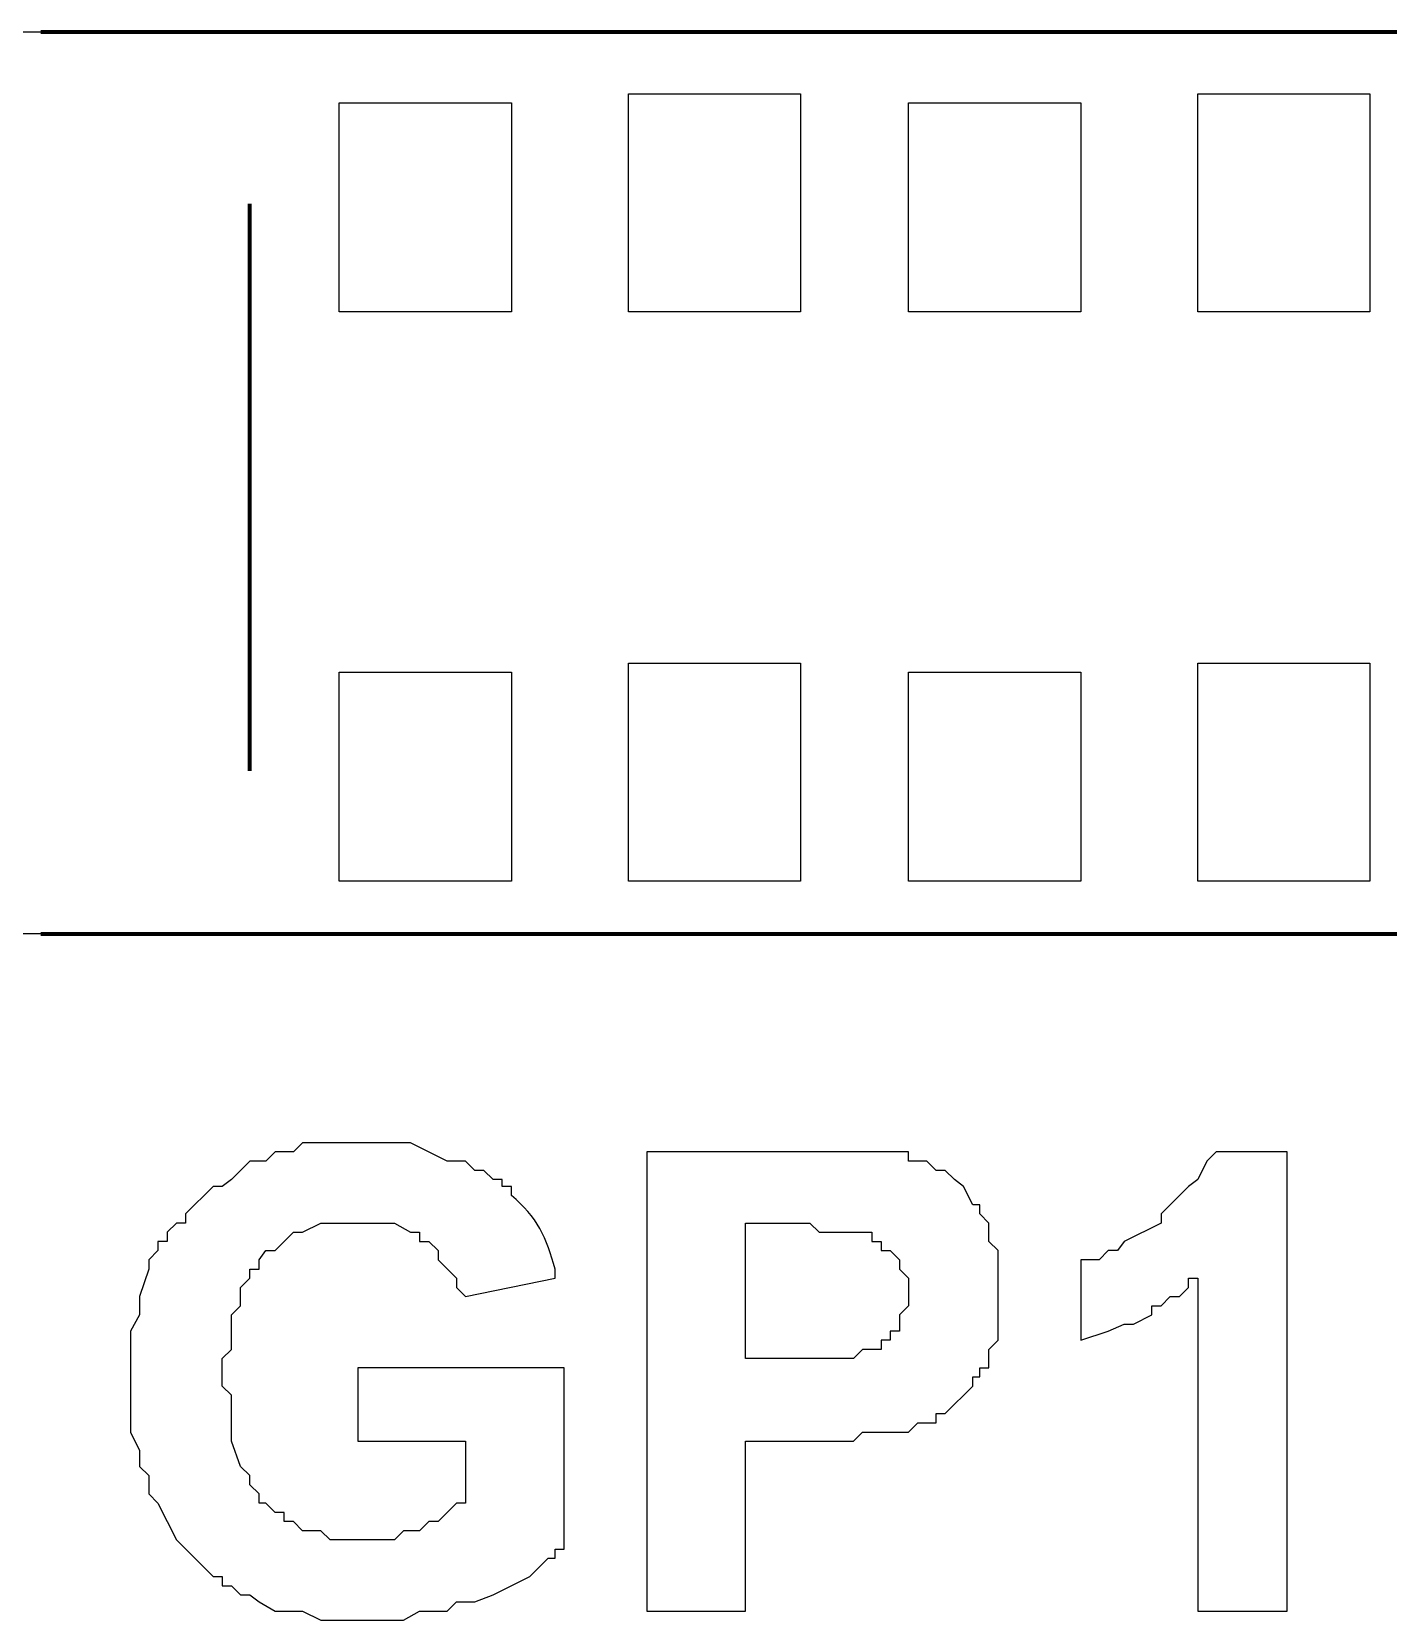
# Model space of a CAD drawing. Header units: millimetres. Extents: x -109 to -14.2, y -107.5 to -24.7.
# Drawn here: x -80.677 to -76.863, y -88.355 to -83.889 of the extents above; entities that cross this region are included whole.
import ezdxf

# ---------------------------------------------------------------- set-up
doc = ezdxf.new("R2010")
doc.units = ezdxf.units.MM
doc.header["$MEASUREMENT"] = 0
doc.layers.add('layer 1', color=7, linetype='Continuous')

msp = doc.modelspace()

# ---------------------------------------------------------------- linework, layer by layer
at = {"layer": 'layer 1', "color": 0}
for points, knots in [([(-80.9024, -83.889), (-80.9024, -83.889), (-80.9024, -86.4253), (-80.9024, -86.4253), (-80.9024, -86.4253), (-80.9024, -86.4253), (-72.0095, -86.4253), (-72.0095, -86.4253), (-72.0095, -86.4253), (-72.0095, -86.4253), (-72.0095, -83.889), (-72.0095, -83.889), (-72.0095, -83.889), (-72.0095, -83.889), (-80.9024, -83.889), (-80.9024, -83.889)], [0, 0, 0, 0, 0.2, 0.2, 0.2, 0.2, 0.4, 0.4, 0.4, 0.4, 0.6, 0.6, 0.6, 0.6, 1, 1, 1, 1]), ([(-79.8118, -84.0891), (-79.8118, -84.0891), (-79.8118, -84.6764), (-79.8118, -84.6764), (-79.8118, -84.6764), (-79.8118, -84.6764), (-79.3277, -84.6764), (-79.3277, -84.6764), (-79.3277, -84.6764), (-79.3277, -84.6764), (-79.3277, -84.0891), (-79.3277, -84.0891), (-79.3277, -84.0891), (-79.3277, -84.0891), (-79.8118, -84.0891), (-79.8118, -84.0891)], [0, 0, 0, 0, 0.2, 0.2, 0.2, 0.2, 0.4, 0.4, 0.4, 0.4, 0.6, 0.6, 0.6, 0.6, 1, 1, 1, 1]), ([(-78.9986, -84.0633), (-78.9986, -84.0633), (-78.9986, -84.6764), (-78.9986, -84.6764), (-78.9986, -84.6764), (-78.9986, -84.6764), (-78.5146, -84.6764), (-78.5146, -84.6764), (-78.5146, -84.6764), (-78.5146, -84.6764), (-78.5146, -84.0633), (-78.5146, -84.0633), (-78.5146, -84.0633), (-78.5146, -84.0633), (-78.9986, -84.0633), (-78.9986, -84.0633)], [0, 0, 0, 0, 0.2, 0.2, 0.2, 0.2, 0.4, 0.4, 0.4, 0.4, 0.6, 0.6, 0.6, 0.6, 1, 1, 1, 1]), ([(-78.2113, -84.0891), (-78.2113, -84.0891), (-78.2113, -84.6764), (-78.2113, -84.6764), (-78.2113, -84.6764), (-78.2113, -84.6764), (-77.7273, -84.6764), (-77.7273, -84.6764), (-77.7273, -84.6764), (-77.7273, -84.6764), (-77.7273, -84.0891), (-77.7273, -84.0891), (-77.7273, -84.0891), (-77.7273, -84.0891), (-78.2113, -84.0891), (-78.2113, -84.0891)], [0, 0, 0, 0, 0.2, 0.2, 0.2, 0.2, 0.4, 0.4, 0.4, 0.4, 0.6, 0.6, 0.6, 0.6, 1, 1, 1, 1]), ([(-77.3982, -84.0633), (-77.3982, -84.0633), (-77.3982, -84.6764), (-77.3982, -84.6764), (-77.3982, -84.6764), (-77.3982, -84.6764), (-76.9141, -84.6764), (-76.9141, -84.6764), (-76.9141, -84.6764), (-76.9141, -84.6764), (-76.9141, -84.0633), (-76.9141, -84.0633), (-76.9141, -84.0633), (-76.9141, -84.0633), (-77.3982, -84.0633), (-77.3982, -84.0633)], [0, 0, 0, 0, 0.2, 0.2, 0.2, 0.2, 0.4, 0.4, 0.4, 0.4, 0.6, 0.6, 0.6, 0.6, 1, 1, 1, 1]), ([(-79.8118, -85.6896), (-79.8118, -85.6896), (-79.8118, -86.2768), (-79.8118, -86.2768), (-79.8118, -86.2768), (-79.8118, -86.2768), (-79.3277, -86.2768), (-79.3277, -86.2768), (-79.3277, -86.2768), (-79.3277, -86.2768), (-79.3277, -85.6896), (-79.3277, -85.6896), (-79.3277, -85.6896), (-79.3277, -85.6896), (-79.8118, -85.6896), (-79.8118, -85.6896)], [0, 0, 0, 0, 0.2, 0.2, 0.2, 0.2, 0.4, 0.4, 0.4, 0.4, 0.6, 0.6, 0.6, 0.6, 1, 1, 1, 1]), ([(-78.9986, -85.6637), (-78.9986, -85.6637), (-78.9986, -86.2768), (-78.9986, -86.2768), (-78.9986, -86.2768), (-78.9986, -86.2768), (-78.5146, -86.2768), (-78.5146, -86.2768), (-78.5146, -86.2768), (-78.5146, -86.2768), (-78.5146, -85.6637), (-78.5146, -85.6637), (-78.5146, -85.6637), (-78.5146, -85.6637), (-78.9986, -85.6637), (-78.9986, -85.6637)], [0, 0, 0, 0, 0.2, 0.2, 0.2, 0.2, 0.4, 0.4, 0.4, 0.4, 0.6, 0.6, 0.6, 0.6, 1, 1, 1, 1]), ([(-78.2113, -85.6896), (-78.2113, -85.6896), (-78.2113, -86.2768), (-78.2113, -86.2768), (-78.2113, -86.2768), (-78.2113, -86.2768), (-77.7273, -86.2768), (-77.7273, -86.2768), (-77.7273, -86.2768), (-77.7273, -86.2768), (-77.7273, -85.6896), (-77.7273, -85.6896), (-77.7273, -85.6896), (-77.7273, -85.6896), (-78.2113, -85.6896), (-78.2113, -85.6896)], [0, 0, 0, 0, 0.2, 0.2, 0.2, 0.2, 0.4, 0.4, 0.4, 0.4, 0.6, 0.6, 0.6, 0.6, 1, 1, 1, 1]), ([(-77.3982, -85.6637), (-77.3982, -85.6637), (-77.3982, -86.2768), (-77.3982, -86.2768), (-77.3982, -86.2768), (-77.3982, -86.2768), (-76.9141, -86.2768), (-76.9141, -86.2768), (-76.9141, -86.2768), (-76.9141, -86.2768), (-76.9141, -85.6637), (-76.9141, -85.6637), (-76.9141, -85.6637), (-76.9141, -85.6637), (-77.3982, -85.6637), (-77.3982, -85.6637)], [0, 0, 0, 0, 0.2, 0.2, 0.2, 0.2, 0.4, 0.4, 0.4, 0.4, 0.6, 0.6, 0.6, 0.6, 1, 1, 1, 1]), ([(-79.7601, -87.8515), (-79.7601, -87.8515), (-79.7601, -87.645), (-79.7601, -87.645), (-79.7601, -87.645), (-79.7601, -87.645), (-79.1793, -87.645), (-79.1793, -87.645), (-79.1793, -87.645), (-79.1793, -87.645), (-79.1793, -88.1548), (-79.1793, -88.1548), (-79.1793, -88.1548), (-79.1793, -88.1548), (-79.2051, -88.1548), (-79.2051, -88.1548), (-79.2051, -88.1548), (-79.2051, -88.1548), (-79.2051, -88.1806), (-79.2051, -88.1806), (-79.2051, -88.1806), (-79.2051, -88.1806), (-79.2245, -88.1806), (-79.2245, -88.1806), (-79.2245, -88.1806), (-79.2245, -88.1806), (-79.2761, -88.2322), (-79.2761, -88.2322), (-79.2761, -88.2322), (-79.2761, -88.2322), (-79.3794, -88.2839), (-79.3794, -88.2839), (-79.3794, -88.2839), (-79.3794, -88.2839), (-79.431, -88.3032), (-79.431, -88.3032), (-79.431, -88.3032), (-79.431, -88.3032), (-79.4826, -88.3032), (-79.4826, -88.3032), (-79.4826, -88.3032), (-79.4826, -88.3032), (-79.5084, -88.329), (-79.5084, -88.329), (-79.5084, -88.329), (-79.5084, -88.329), (-79.5859, -88.329), (-79.5859, -88.329), (-79.5859, -88.329), (-79.5859, -88.329), (-79.6311, -88.3548), (-79.6311, -88.3548), (-79.6311, -88.3548), (-79.6311, -88.3548), (-79.8634, -88.3548), (-79.8634, -88.3548), (-79.8634, -88.3548), (-79.8634, -88.3548), (-79.915, -88.329), (-79.915, -88.329), (-79.915, -88.329), (-79.915, -88.329), (-79.9925, -88.329), (-79.9925, -88.329), (-79.9925, -88.329), (-79.9925, -88.329), (-80.0376, -88.3032), (-80.0376, -88.3032), (-80.0376, -88.3032), (-80.0376, -88.3032), (-80.0634, -88.2839), (-80.0634, -88.2839), (-80.0634, -88.2839), (-80.0634, -88.2839), (-80.0893, -88.2839), (-80.0893, -88.2839), (-80.0893, -88.2839), (-80.0893, -88.2839), (-80.1151, -88.258), (-80.1151, -88.258), (-80.1151, -88.258), (-80.1151, -88.258), (-80.1409, -88.258), (-80.1409, -88.258), (-80.1409, -88.258), (-80.1409, -88.258), (-80.1409, -88.2322), (-80.1409, -88.2322), (-80.1409, -88.2322), (-80.1409, -88.2322), (-80.1667, -88.2322), (-80.1667, -88.2322), (-80.1667, -88.2322), (-80.1667, -88.2322), (-80.27, -88.129), (-80.27, -88.129), (-80.27, -88.129), (-80.27, -88.129), (-80.3216, -88.0257), (-80.3216, -88.0257), (-80.3216, -88.0257), (-80.3216, -88.0257), (-80.3474, -87.9999), (-80.3474, -87.9999), (-80.3474, -87.9999), (-80.3474, -87.9999), (-80.3474, -87.9483), (-80.3474, -87.9483), (-80.3474, -87.9483), (-80.3474, -87.9483), (-80.3732, -87.9225), (-80.3732, -87.9225), (-80.3732, -87.9225), (-80.3732, -87.9225), (-80.3732, -87.8773), (-80.3732, -87.8773), (-80.3732, -87.8773), (-80.3732, -87.8773), (-80.399, -87.8257), (-80.399, -87.8257), (-80.399, -87.8257), (-80.399, -87.8257), (-80.399, -87.5417), (-80.399, -87.5417), (-80.399, -87.5417), (-80.399, -87.5417), (-80.3732, -87.4965), (-80.3732, -87.4965), (-80.3732, -87.4965), (-80.3732, -87.4965), (-80.3732, -87.4449), (-80.3732, -87.4449), (-80.3732, -87.4449), (-80.3732, -87.4449), (-80.3474, -87.3675), (-80.3474, -87.3675), (-80.3474, -87.3675), (-80.3474, -87.3675), (-80.3474, -87.3417), (-80.3474, -87.3417), (-80.3474, -87.3417), (-80.3474, -87.3417), (-80.3216, -87.3158), (-80.3216, -87.3158), (-80.3216, -87.3158), (-80.3216, -87.3158), (-80.3216, -87.29), (-80.3216, -87.29), (-80.3216, -87.29), (-80.3216, -87.29), (-80.2958, -87.29), (-80.2958, -87.29), (-80.2958, -87.29), (-80.2958, -87.29), (-80.2958, -87.2642), (-80.2958, -87.2642), (-80.2958, -87.2642), (-80.2958, -87.2642), (-80.27, -87.2384), (-80.27, -87.2384), (-80.27, -87.2384), (-80.27, -87.2384), (-80.2441, -87.2384), (-80.2441, -87.2384), (-80.2441, -87.2384), (-80.2441, -87.2384), (-80.2441, -87.2126), (-80.2441, -87.2126), (-80.2441, -87.2126), (-80.2441, -87.2126), (-80.1667, -87.1351), (-80.1667, -87.1351), (-80.1667, -87.1351), (-80.1667, -87.1351), (-80.1409, -87.1351), (-80.1409, -87.1351), (-80.1409, -87.1351), (-80.1409, -87.1351), (-80.1151, -87.1158), (-80.1151, -87.1158), (-80.1151, -87.1158), (-80.1151, -87.1158), (-80.0634, -87.0642), (-80.0634, -87.0642), (-80.0634, -87.0642), (-80.0634, -87.0642), (-80.0183, -87.0642), (-80.0183, -87.0642), (-80.0183, -87.0642), (-80.0183, -87.0642), (-79.9925, -87.0383), (-79.9925, -87.0383), (-79.9925, -87.0383), (-79.9925, -87.0383), (-79.9408, -87.0383), (-79.9408, -87.0383), (-79.9408, -87.0383), (-79.9408, -87.0383), (-79.915, -87.0125), (-79.915, -87.0125), (-79.915, -87.0125), (-79.915, -87.0125), (-79.6117, -87.0125), (-79.6117, -87.0125), (-79.6117, -87.0125), (-79.6117, -87.0125), (-79.5084, -87.0642), (-79.5084, -87.0642), (-79.5084, -87.0642), (-79.5084, -87.0642), (-79.4568, -87.0642), (-79.4568, -87.0642), (-79.4568, -87.0642), (-79.4568, -87.0642), (-79.431, -87.09), (-79.431, -87.09), (-79.431, -87.09), (-79.431, -87.09), (-79.4052, -87.09), (-79.4052, -87.09), (-79.4052, -87.09), (-79.4052, -87.09), (-79.3794, -87.1158), (-79.3794, -87.1158), (-79.3794, -87.1158), (-79.3794, -87.1158), (-79.3536, -87.1158), (-79.3536, -87.1158), (-79.3536, -87.1158), (-79.3536, -87.1158), (-79.3536, -87.1351), (-79.3536, -87.1351), (-79.3536, -87.1351), (-79.3536, -87.1351), (-79.3277, -87.1351), (-79.3277, -87.1351), (-79.3277, -87.1351), (-79.3277, -87.1351), (-79.3277, -87.161), (-79.3277, -87.161), (-79.3277, -87.161), (-79.2564, -87.2182), (-79.2273, -87.2828), (-79.2051, -87.3675), (-79.2051, -87.3675), (-79.2051, -87.3675), (-79.2051, -87.3933), (-79.2051, -87.3933), (-79.2051, -87.3933), (-79.2051, -87.3933), (-79.4568, -87.4449), (-79.4568, -87.4449), (-79.4568, -87.4449), (-79.4568, -87.4449), (-79.4826, -87.4191), (-79.4826, -87.4191), (-79.4826, -87.4191), (-79.4826, -87.4191), (-79.4826, -87.3933), (-79.4826, -87.3933), (-79.4826, -87.3933), (-79.4826, -87.3933), (-79.5343, -87.3417), (-79.5343, -87.3417), (-79.5343, -87.3417), (-79.5343, -87.3417), (-79.5343, -87.3158), (-79.5343, -87.3158), (-79.5343, -87.3158), (-79.5343, -87.3158), (-79.5601, -87.29), (-79.5601, -87.29), (-79.5601, -87.29), (-79.5601, -87.29), (-79.5859, -87.29), (-79.5859, -87.29), (-79.5859, -87.29), (-79.5859, -87.29), (-79.5859, -87.2642), (-79.5859, -87.2642), (-79.5859, -87.2642), (-79.5859, -87.2642), (-79.6117, -87.2642), (-79.6117, -87.2642), (-79.6117, -87.2642), (-79.6117, -87.2642), (-79.6569, -87.2384), (-79.6569, -87.2384), (-79.6569, -87.2384), (-79.7085, -87.2384), (-79.7601, -87.2384), (-79.8118, -87.2384), (-79.8118, -87.2384), (-79.8118, -87.2384), (-79.8634, -87.2384), (-79.8634, -87.2384), (-79.8634, -87.2384), (-79.8634, -87.2384), (-79.915, -87.2642), (-79.915, -87.2642), (-79.915, -87.2642), (-79.915, -87.2642), (-79.9408, -87.2642), (-79.9408, -87.2642), (-79.9408, -87.2642), (-79.9408, -87.2642), (-79.9925, -87.3158), (-79.9925, -87.3158), (-79.9925, -87.3158), (-79.9925, -87.3158), (-80.0183, -87.3158), (-80.0183, -87.3158), (-80.0183, -87.3158), (-80.0183, -87.3158), (-80.0376, -87.3417), (-80.0376, -87.3417), (-80.0376, -87.3417), (-80.0376, -87.3417), (-80.0376, -87.3675), (-80.0376, -87.3675), (-80.0376, -87.3675), (-80.0376, -87.3675), (-80.0634, -87.3675), (-80.0634, -87.3675), (-80.0634, -87.3675), (-80.0634, -87.3675), (-80.0634, -87.3933), (-80.0634, -87.3933), (-80.0634, -87.3933), (-80.0634, -87.3933), (-80.0893, -87.4191), (-80.0893, -87.4191), (-80.0893, -87.4191), (-80.0893, -87.4191), (-80.0893, -87.4707), (-80.0893, -87.4707), (-80.0893, -87.4707), (-80.0893, -87.4707), (-80.1151, -87.4965), (-80.1151, -87.4965), (-80.1151, -87.4965), (-80.1151, -87.4965), (-80.1151, -87.5933), (-80.1151, -87.5933), (-80.1151, -87.5933), (-80.1151, -87.5933), (-80.1409, -87.6191), (-80.1409, -87.6191), (-80.1409, -87.6191), (-80.1409, -87.6191), (-80.1409, -87.6966), (-80.1409, -87.6966), (-80.1409, -87.6966), (-80.1409, -87.6966), (-80.1151, -87.7224), (-80.1151, -87.7224), (-80.1151, -87.7224), (-80.1151, -87.7224), (-80.1151, -87.8515), (-80.1151, -87.8515), (-80.1151, -87.8515), (-80.1151, -87.8515), (-80.0893, -87.9225), (-80.0893, -87.9225), (-80.0893, -87.9225), (-80.0893, -87.9225), (-80.0634, -87.9483), (-80.0634, -87.9483), (-80.0634, -87.9483), (-80.0634, -87.9483), (-80.0634, -87.9741), (-80.0634, -87.9741), (-80.0634, -87.9741), (-80.0634, -87.9741), (-80.0376, -87.9999), (-80.0376, -87.9999), (-80.0376, -87.9999), (-80.0376, -87.9999), (-80.0376, -88.0257), (-80.0376, -88.0257), (-80.0376, -88.0257), (-80.0376, -88.0257), (-80.0183, -88.0257), (-80.0183, -88.0257), (-80.0183, -88.0257), (-80.0183, -88.0257), (-79.9925, -88.0515), (-79.9925, -88.0515), (-79.9925, -88.0515), (-79.9925, -88.0515), (-79.9666, -88.0515), (-79.9666, -88.0515), (-79.9666, -88.0515), (-79.9666, -88.0515), (-79.9666, -88.0774), (-79.9666, -88.0774), (-79.9666, -88.0774), (-79.9666, -88.0774), (-79.9408, -88.0774), (-79.9408, -88.0774), (-79.9408, -88.0774), (-79.9408, -88.0774), (-79.915, -88.1032), (-79.915, -88.1032), (-79.915, -88.1032), (-79.915, -88.1032), (-79.8634, -88.1032), (-79.8634, -88.1032), (-79.8634, -88.1032), (-79.8634, -88.1032), (-79.8376, -88.129), (-79.8376, -88.129), (-79.8376, -88.129), (-79.8376, -88.129), (-79.6569, -88.129), (-79.6569, -88.129), (-79.6569, -88.129), (-79.6569, -88.129), (-79.6311, -88.1032), (-79.6311, -88.1032), (-79.6311, -88.1032), (-79.6311, -88.1032), (-79.5859, -88.1032), (-79.5859, -88.1032), (-79.5859, -88.1032), (-79.5859, -88.1032), (-79.5601, -88.0774), (-79.5601, -88.0774), (-79.5601, -88.0774), (-79.5601, -88.0774), (-79.5343, -88.0774), (-79.5343, -88.0774), (-79.5343, -88.0774), (-79.5343, -88.0774), (-79.4826, -88.0257), (-79.4826, -88.0257), (-79.4826, -88.0257), (-79.4826, -88.0257), (-79.4568, -88.0257), (-79.4568, -88.0257), (-79.4568, -88.0257), (-79.4568, -88.0257), (-79.4568, -87.8515), (-79.4568, -87.8515), (-79.4568, -87.8515), (-79.4568, -87.8515), (-79.7601, -87.8515), (-79.7601, -87.8515)], [0, 0, 0, 0, 0.00885, 0.00885, 0.00885, 0.00885, 0.017699, 0.017699, 0.017699, 0.017699, 0.026549, 0.026549, 0.026549, 0.026549, 0.035398, 0.035398, 0.035398, 0.035398, 0.044248, 0.044248, 0.044248, 0.044248, 0.053097, 0.053097, 0.053097, 0.053097, 0.061947, 0.061947, 0.061947, 0.061947, 0.070796, 0.070796, 0.070796, 0.070796, 0.079646, 0.079646, 0.079646, 0.079646, 0.088496, 0.088496, 0.088496, 0.088496, 0.097345, 0.097345, 0.097345, 0.097345, 0.106195, 0.106195, 0.106195, 0.106195, 0.115044, 0.115044, 0.115044, 0.115044, 0.123894, 0.123894, 0.123894, 0.123894, 0.132743, 0.132743, 0.132743, 0.132743, 0.141593, 0.141593, 0.141593, 0.141593, 0.150442, 0.150442, 0.150442, 0.150442, 0.159292, 0.159292, 0.159292, 0.159292, 0.168142, 0.168142, 0.168142, 0.168142, 0.176991, 0.176991, 0.176991, 0.176991, 0.185841, 0.185841, 0.185841, 0.185841, 0.19469, 0.19469, 0.19469, 0.19469, 0.20354, 0.20354, 0.20354, 0.20354, 0.212389, 0.212389, 0.212389, 0.212389, 0.221239, 0.221239, 0.221239, 0.221239, 0.230088, 0.230088, 0.230088, 0.230089, 0.238938, 0.238938, 0.238938, 0.238938, 0.247788, 0.247788, 0.247788, 0.247788, 0.256637, 0.256637, 0.256637, 0.256637, 0.265487, 0.265487, 0.265487, 0.265487, 0.274336, 0.274336, 0.274336, 0.274336, 0.283186, 0.283186, 0.283186, 0.283186, 0.292035, 0.292035, 0.292035, 0.292035, 0.300885, 0.300885, 0.300885, 0.300885, 0.309735, 0.309735, 0.309735, 0.309735, 0.318584, 0.318584, 0.318584, 0.318584, 0.327434, 0.327434, 0.327434, 0.327434, 0.336283, 0.336283, 0.336283, 0.336283, 0.345133, 0.345133, 0.345133, 0.345133, 0.353982, 0.353982, 0.353982, 0.353982, 0.362832, 0.362832, 0.362832, 0.362832, 0.371681, 0.371681, 0.371681, 0.371681, 0.380531, 0.380531, 0.380531, 0.380531, 0.389381, 0.389381, 0.389381, 0.389381, 0.39823, 0.39823, 0.39823, 0.39823, 0.40708, 0.40708, 0.40708, 0.40708, 0.415929, 0.415929, 0.415929, 0.415929, 0.424779, 0.424779, 0.424779, 0.424779, 0.433628, 0.433628, 0.433628, 0.433628, 0.442478, 0.442478, 0.442478, 0.442478, 0.451327, 0.451327, 0.451327, 0.451327, 0.460177, 0.460177, 0.460177, 0.460177, 0.469027, 0.469027, 0.469027, 0.469027, 0.477876, 0.477876, 0.477876, 0.477876, 0.486726, 0.486726, 0.486726, 0.486726, 0.495575, 0.495575, 0.495575, 0.495575, 0.504425, 0.504425, 0.504425, 0.504425, 0.513274, 0.513274, 0.513274, 0.513274, 0.522124, 0.522124, 0.522124, 0.522124, 0.530973, 0.530973, 0.530973, 0.530973, 0.539823, 0.539823, 0.539823, 0.539823, 0.548673, 0.548673, 0.548673, 0.548673, 0.557522, 0.557522, 0.557522, 0.557522, 0.566372, 0.566372, 0.566372, 0.566372, 0.575221, 0.575221, 0.575221, 0.575221, 0.584071, 0.584071, 0.584071, 0.584071, 0.59292, 0.59292, 0.59292, 0.59292, 0.60177, 0.60177, 0.60177, 0.60177, 0.610619, 0.610619, 0.610619, 0.610619, 0.619469, 0.619469, 0.619469, 0.619469, 0.628319, 0.628319, 0.628319, 0.628319, 0.637168, 0.637168, 0.637168, 0.637168, 0.646018, 0.646018, 0.646018, 0.646018, 0.654867, 0.654867, 0.654867, 0.654867, 0.663717, 0.663717, 0.663717, 0.663717, 0.672566, 0.672566, 0.672566, 0.672566, 0.681416, 0.681416, 0.681416, 0.681416, 0.690265, 0.690265, 0.690265, 0.690265, 0.699115, 0.699115, 0.699115, 0.699115, 0.707965, 0.707965, 0.707965, 0.707965, 0.716814, 0.716814, 0.716814, 0.716814, 0.725664, 0.725664, 0.725664, 0.725664, 0.734513, 0.734513, 0.734513, 0.734513, 0.743363, 0.743363, 0.743363, 0.743363, 0.752212, 0.752212, 0.752212, 0.752212, 0.761062, 0.761062, 0.761062, 0.761062, 0.769912, 0.769912, 0.769912, 0.769912, 0.778761, 0.778761, 0.778761, 0.778761, 0.787611, 0.787611, 0.787611, 0.787611, 0.79646, 0.79646, 0.79646, 0.79646, 0.80531, 0.80531, 0.80531, 0.80531, 0.814159, 0.814159, 0.814159, 0.814159, 0.823009, 0.823009, 0.823009, 0.823009, 0.831858, 0.831858, 0.831858, 0.831858, 0.840708, 0.840708, 0.840708, 0.840708, 0.849558, 0.849558, 0.849558, 0.849558, 0.858407, 0.858407, 0.858407, 0.858407, 0.867257, 0.867257, 0.867257, 0.867257, 0.876106, 0.876106, 0.876106, 0.876106, 0.884956, 0.884956, 0.884956, 0.884956, 0.893805, 0.893805, 0.893805, 0.893805, 0.902655, 0.902655, 0.902655, 0.902655, 0.911504, 0.911504, 0.911504, 0.911504, 0.920354, 0.920354, 0.920354, 0.920354, 0.929204, 0.929204, 0.929204, 0.929204, 0.938053, 0.938053, 0.938053, 0.938053, 0.946903, 0.946903, 0.946903, 0.946903, 0.955752, 0.955752, 0.955752, 0.955752, 0.964602, 0.964602, 0.964602, 0.964602, 0.973451, 0.973451, 0.973451, 0.973451, 0.982301, 0.982301, 0.982301, 0.982301, 1, 1, 1, 1]), ([(-78.947, -88.329), (-78.947, -88.329), (-78.947, -87.0383), (-78.947, -87.0383), (-78.947, -87.0383), (-78.947, -87.0383), (-78.5146, -87.0383), (-78.5146, -87.0383), (-78.5146, -87.0383), (-78.4221, -87.0383), (-78.3296, -87.0383), (-78.2371, -87.0383), (-78.2371, -87.0383), (-78.2371, -87.0383), (-78.2113, -87.0383), (-78.2113, -87.0383), (-78.2113, -87.0383), (-78.2113, -87.0383), (-78.2113, -87.0642), (-78.2113, -87.0642), (-78.2113, -87.0642), (-78.2113, -87.0642), (-78.1597, -87.0642), (-78.1597, -87.0642), (-78.1597, -87.0642), (-78.1597, -87.0642), (-78.1339, -87.09), (-78.1339, -87.09), (-78.1339, -87.09), (-78.1339, -87.09), (-78.108, -87.09), (-78.108, -87.09), (-78.108, -87.09), (-78.108, -87.09), (-78.0822, -87.1158), (-78.0822, -87.1158), (-78.0822, -87.1158), (-78.0822, -87.1158), (-78.0564, -87.1351), (-78.0564, -87.1351), (-78.0564, -87.1351), (-78.0564, -87.1351), (-78.0306, -87.1868), (-78.0306, -87.1868), (-78.0306, -87.1868), (-78.0306, -87.1868), (-78.0112, -87.1868), (-78.0112, -87.1868), (-78.0112, -87.1868), (-78.0112, -87.1868), (-78.0112, -87.2126), (-78.0112, -87.2126), (-78.0112, -87.2126), (-78.0112, -87.2126), (-77.9854, -87.2384), (-77.9854, -87.2384), (-77.9854, -87.2384), (-77.9854, -87.2384), (-77.9854, -87.29), (-77.9854, -87.29), (-77.9854, -87.29), (-77.9854, -87.29), (-77.9596, -87.3158), (-77.9596, -87.3158), (-77.9596, -87.3158), (-77.9596, -87.3158), (-77.9596, -87.5675), (-77.9596, -87.5675), (-77.9596, -87.5675), (-77.9596, -87.5675), (-77.9854, -87.5933), (-77.9854, -87.5933), (-77.9854, -87.5933), (-77.9854, -87.5933), (-77.9854, -87.645), (-77.9854, -87.645), (-77.9854, -87.645), (-77.9854, -87.645), (-78.0112, -87.645), (-78.0112, -87.645), (-78.0112, -87.645), (-78.0112, -87.645), (-78.0112, -87.6708), (-78.0112, -87.6708), (-78.0112, -87.6708), (-78.0112, -87.6708), (-78.0306, -87.6708), (-78.0306, -87.6708), (-78.0306, -87.6708), (-78.0306, -87.6708), (-78.0306, -87.6966), (-78.0306, -87.6966), (-78.0306, -87.6966), (-78.0306, -87.6966), (-78.108, -87.774), (-78.108, -87.774), (-78.108, -87.774), (-78.108, -87.774), (-78.1339, -87.774), (-78.1339, -87.774), (-78.1339, -87.774), (-78.1339, -87.774), (-78.1339, -87.7998), (-78.1339, -87.7998), (-78.1339, -87.7998), (-78.1339, -87.7998), (-78.1855, -87.7998), (-78.1855, -87.7998), (-78.1855, -87.7998), (-78.1855, -87.7998), (-78.2113, -87.8257), (-78.2113, -87.8257), (-78.2113, -87.8257), (-78.2113, -87.8257), (-78.3404, -87.8257), (-78.3404, -87.8257), (-78.3404, -87.8257), (-78.3404, -87.8257), (-78.3662, -87.8515), (-78.3662, -87.8515), (-78.3662, -87.8515), (-78.3662, -87.8515), (-78.6695, -87.8515), (-78.6695, -87.8515), (-78.6695, -87.8515), (-78.6695, -87.8515), (-78.6695, -88.329), (-78.6695, -88.329), (-78.6695, -88.329), (-78.6695, -88.329), (-78.947, -88.329), (-78.947, -88.329)], [0, 0, 0, 0, 0.029412, 0.029412, 0.029412, 0.029412, 0.058824, 0.058824, 0.058824, 0.058824, 0.088235, 0.088235, 0.088235, 0.088235, 0.117647, 0.117647, 0.117647, 0.117647, 0.147059, 0.147059, 0.147059, 0.147059, 0.176471, 0.176471, 0.176471, 0.176471, 0.205882, 0.205882, 0.205882, 0.205882, 0.235294, 0.235294, 0.235294, 0.235294, 0.264706, 0.264706, 0.264706, 0.264706, 0.294118, 0.294118, 0.294118, 0.294118, 0.323529, 0.323529, 0.323529, 0.323529, 0.352941, 0.352941, 0.352941, 0.352941, 0.382353, 0.382353, 0.382353, 0.382353, 0.411765, 0.411765, 0.411765, 0.411765, 0.441176, 0.441176, 0.441176, 0.441176, 0.470588, 0.470588, 0.470588, 0.470588, 0.5, 0.5, 0.5, 0.5, 0.529412, 0.529412, 0.529412, 0.529412, 0.558824, 0.558824, 0.558824, 0.558824, 0.588235, 0.588235, 0.588235, 0.588235, 0.617647, 0.617647, 0.617647, 0.617647, 0.647059, 0.647059, 0.647059, 0.647059, 0.676471, 0.676471, 0.676471, 0.676471, 0.705882, 0.705882, 0.705882, 0.705882, 0.735294, 0.735294, 0.735294, 0.735294, 0.764706, 0.764706, 0.764706, 0.764706, 0.794118, 0.794118, 0.794118, 0.794118, 0.823529, 0.823529, 0.823529, 0.823529, 0.852941, 0.852941, 0.852941, 0.852941, 0.882353, 0.882353, 0.882353, 0.882353, 0.911765, 0.911765, 0.911765, 0.911765, 0.941176, 0.941176, 0.941176, 0.941176, 1, 1, 1, 1]), ([(-77.1465, -88.329), (-77.1465, -88.329), (-77.3982, -88.329), (-77.3982, -88.329), (-77.3982, -88.329), (-77.3982, -88.329), (-77.3982, -87.3933), (-77.3982, -87.3933), (-77.3982, -87.3933), (-77.3982, -87.3933), (-77.424, -87.3933), (-77.424, -87.3933), (-77.424, -87.3933), (-77.424, -87.3933), (-77.424, -87.4191), (-77.424, -87.4191), (-77.424, -87.4191), (-77.424, -87.4191), (-77.4498, -87.4449), (-77.4498, -87.4449), (-77.4498, -87.4449), (-77.4498, -87.4449), (-77.4756, -87.4449), (-77.4756, -87.4449), (-77.4756, -87.4449), (-77.4756, -87.4449), (-77.5014, -87.4707), (-77.5014, -87.4707), (-77.5014, -87.4707), (-77.5014, -87.4707), (-77.5272, -87.4707), (-77.5272, -87.4707), (-77.5272, -87.4707), (-77.5272, -87.4707), (-77.5272, -87.4965), (-77.5272, -87.4965), (-77.5272, -87.4965), (-77.5272, -87.4965), (-77.5789, -87.5223), (-77.5789, -87.5223), (-77.5789, -87.5223), (-77.5789, -87.5223), (-77.6047, -87.5223), (-77.6047, -87.5223), (-77.6047, -87.5223), (-77.6047, -87.5223), (-77.6498, -87.5417), (-77.6498, -87.5417), (-77.6498, -87.5417), (-77.6498, -87.5417), (-77.7273, -87.5675), (-77.7273, -87.5675), (-77.7273, -87.5675), (-77.7273, -87.5675), (-77.7273, -87.3417), (-77.7273, -87.3417), (-77.7273, -87.3417), (-77.7273, -87.3417), (-77.6757, -87.3417), (-77.6757, -87.3417), (-77.6757, -87.3417), (-77.6757, -87.3417), (-77.6498, -87.3158), (-77.6498, -87.3158), (-77.6498, -87.3158), (-77.6498, -87.3158), (-77.624, -87.3158), (-77.624, -87.3158), (-77.624, -87.3158), (-77.624, -87.3158), (-77.6047, -87.29), (-77.6047, -87.29), (-77.6047, -87.29), (-77.6047, -87.29), (-77.5014, -87.2384), (-77.5014, -87.2384), (-77.5014, -87.2384), (-77.5014, -87.2384), (-77.5014, -87.2126), (-77.5014, -87.2126), (-77.5014, -87.2126), (-77.5014, -87.2126), (-77.424, -87.1351), (-77.424, -87.1351), (-77.424, -87.1351), (-77.424, -87.1351), (-77.3982, -87.1158), (-77.3982, -87.1158), (-77.3982, -87.1158), (-77.3982, -87.1158), (-77.3723, -87.0642), (-77.3723, -87.0642), (-77.3723, -87.0642), (-77.3723, -87.0642), (-77.3465, -87.0383), (-77.3465, -87.0383), (-77.3465, -87.0383), (-77.3465, -87.0383), (-77.1465, -87.0383), (-77.1465, -87.0383), (-77.1465, -87.0383), (-77.1465, -87.0383), (-77.1465, -88.329), (-77.1465, -88.329)], [0, 0, 0, 0, 0.037037, 0.037037, 0.037037, 0.037037, 0.074074, 0.074074, 0.074074, 0.074074, 0.111111, 0.111111, 0.111111, 0.111111, 0.148148, 0.148148, 0.148148, 0.148148, 0.185185, 0.185185, 0.185185, 0.185185, 0.222222, 0.222222, 0.222222, 0.222222, 0.259259, 0.259259, 0.259259, 0.259259, 0.296296, 0.296296, 0.296296, 0.296296, 0.333333, 0.333333, 0.333333, 0.333333, 0.37037, 0.37037, 0.37037, 0.37037, 0.407407, 0.407407, 0.407407, 0.407407, 0.444444, 0.444444, 0.444444, 0.444444, 0.481481, 0.481481, 0.481481, 0.481481, 0.518519, 0.518519, 0.518519, 0.518519, 0.555556, 0.555556, 0.555556, 0.555556, 0.592593, 0.592593, 0.592593, 0.592593, 0.62963, 0.62963, 0.62963, 0.62963, 0.666667, 0.666667, 0.666667, 0.666667, 0.703704, 0.703704, 0.703704, 0.703704, 0.740741, 0.740741, 0.740741, 0.740741, 0.777778, 0.777778, 0.777778, 0.777778, 0.814815, 0.814815, 0.814815, 0.814815, 0.851852, 0.851852, 0.851852, 0.851852, 0.888889, 0.888889, 0.888889, 0.888889, 0.925926, 0.925926, 0.925926, 0.925926, 1, 1, 1, 1]), ([(-78.6695, -87.2384), (-78.6695, -87.2384), (-78.6695, -87.6191), (-78.6695, -87.6191), (-78.6695, -87.6191), (-78.6695, -87.6191), (-78.3662, -87.6191), (-78.3662, -87.6191), (-78.3662, -87.6191), (-78.3662, -87.6191), (-78.3404, -87.5933), (-78.3404, -87.5933), (-78.3404, -87.5933), (-78.3404, -87.5933), (-78.2887, -87.5933), (-78.2887, -87.5933), (-78.2887, -87.5933), (-78.2887, -87.5933), (-78.2887, -87.5675), (-78.2887, -87.5675), (-78.2887, -87.5675), (-78.2887, -87.5675), (-78.2629, -87.5675), (-78.2629, -87.5675), (-78.2629, -87.5675), (-78.2629, -87.5675), (-78.2629, -87.5417), (-78.2629, -87.5417), (-78.2629, -87.5417), (-78.2629, -87.5417), (-78.2371, -87.5417), (-78.2371, -87.5417), (-78.2371, -87.5417), (-78.2371, -87.5417), (-78.2371, -87.4965), (-78.2371, -87.4965), (-78.2371, -87.4965), (-78.2371, -87.4965), (-78.2113, -87.4707), (-78.2113, -87.4707), (-78.2113, -87.4707), (-78.2113, -87.4707), (-78.2113, -87.3933), (-78.2113, -87.3933), (-78.2113, -87.3933), (-78.2113, -87.3933), (-78.2371, -87.3675), (-78.2371, -87.3675), (-78.2371, -87.3675), (-78.2371, -87.3675), (-78.2371, -87.3417), (-78.2371, -87.3417), (-78.2371, -87.3417), (-78.2371, -87.3417), (-78.2629, -87.3158), (-78.2629, -87.3158), (-78.2629, -87.3158), (-78.2629, -87.3158), (-78.2887, -87.3158), (-78.2887, -87.3158), (-78.2887, -87.3158), (-78.2887, -87.3158), (-78.2887, -87.29), (-78.2887, -87.29), (-78.2887, -87.29), (-78.2887, -87.29), (-78.3146, -87.29), (-78.3146, -87.29), (-78.3146, -87.29), (-78.3146, -87.29), (-78.3146, -87.2642), (-78.3146, -87.2642), (-78.3146, -87.2642), (-78.3146, -87.2642), (-78.463, -87.2642), (-78.463, -87.2642), (-78.463, -87.2642), (-78.463, -87.2642), (-78.4888, -87.2384), (-78.4888, -87.2384), (-78.4888, -87.2384), (-78.4888, -87.2384), (-78.5404, -87.2384), (-78.5404, -87.2384), (-78.5404, -87.2384), (-78.5404, -87.2384), (-78.6695, -87.2384), (-78.6695, -87.2384)], [0, 0, 0, 0, 0.043478, 0.043478, 0.043478, 0.043478, 0.086957, 0.086957, 0.086957, 0.086957, 0.130435, 0.130435, 0.130435, 0.130435, 0.173913, 0.173913, 0.173913, 0.173913, 0.217391, 0.217391, 0.217391, 0.217391, 0.26087, 0.26087, 0.26087, 0.26087, 0.304348, 0.304348, 0.304348, 0.304348, 0.347826, 0.347826, 0.347826, 0.347826, 0.391304, 0.391304, 0.391304, 0.391304, 0.434783, 0.434783, 0.434783, 0.434783, 0.478261, 0.478261, 0.478261, 0.478261, 0.521739, 0.521739, 0.521739, 0.521739, 0.565217, 0.565217, 0.565217, 0.565217, 0.608696, 0.608696, 0.608696, 0.608696, 0.652174, 0.652174, 0.652174, 0.652174, 0.695652, 0.695652, 0.695652, 0.695652, 0.73913, 0.73913, 0.73913, 0.73913, 0.782609, 0.782609, 0.782609, 0.782609, 0.826087, 0.826087, 0.826087, 0.826087, 0.869565, 0.869565, 0.869565, 0.869565, 0.913043, 0.913043, 0.913043, 0.913043, 1, 1, 1, 1])]:
    msp.add_open_spline(points, degree=3, knots=knots, dxfattribs=at)
at = {"layer": 'layer 1', "color": 0, "lineweight": 80}
for points in [[(-80.6507, -83.889), (-80.6507, -83.889), (-72.0095, -83.889), (-72.0095, -83.889)], [(-80.6507, -86.4253), (-80.6507, -86.4253), (-72.0095, -86.4253), (-72.0095, -86.4253)]]:
    msp.add_open_spline(points, degree=3, dxfattribs=at)
at = {"layer": 'layer 1', "color": 0, "lineweight": 70}
msp.add_open_spline([(-80.0634, -85.9671), (-80.0634, -85.9671), (-80.0634, -84.373), (-80.0634, -84.373)], degree=3, dxfattribs=at)

doc.saveas('drawing.dxf')
